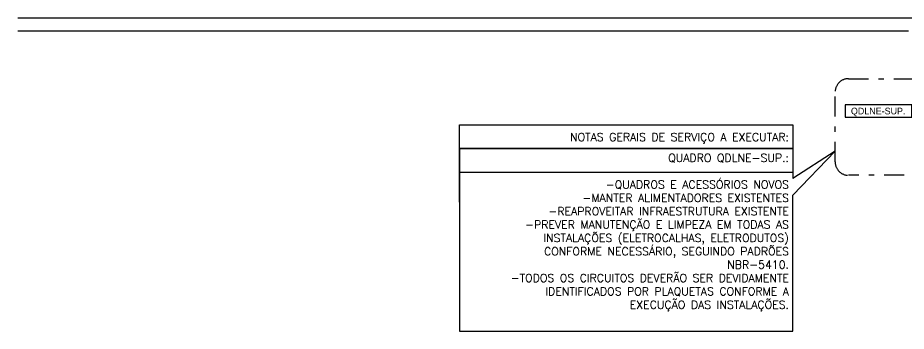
# Model space of a CAD drawing. Header units: metres. Extents: x -367 to 374, y -238 to 224.
# Drawn here: x 327.32 to 343.97, y 194.38 to 200.25 of the extents above; entities that cross this region are included whole.
import ezdxf
from ezdxf.enums import TextEntityAlignment as Align

# ---------------------------------------------------------------- set-up
doc = ezdxf.new("R2010")
doc.units = ezdxf.units.M
for name, pattern in [('CONTINOUS', [0]), ('CONTINU', [0]), ('DASHDOT2', [0.5, 0.25, -0.125, 0, -0.125])]:
    doc.linetypes.add(name, pattern=pattern)
for name, color, linetype in [('ELE-ALIMENTADORES', 160, 'Continuous'), ('ELETRODUTO', 3, 'Continuous'), ('FOLHA', 2, 'Continuous'), ('LA_BAU_BASES GERAIS_R00$0$BASE', 253, 'Continuous'), ('LA_BAU_BASES GERAIS_R00$0$QUADROS', 7, 'Continuous')]:
    doc.layers.add(name, color=color, linetype=linetype)
doc.styles.add('LA_BAU_BASES GERAIS_R00$0$R60-125-RS', font='romans.shx', dxfattribs={"height": 0.19})
doc.styles.add('LA_BAU_BASES GERAIS_R00$0$R80-100-RS', font='romans.shx', dxfattribs={"height": 0.203})
doc.styles.add('LA_BAU_BASES GERAIS_R00$0$Standard', font='txt')
doc.styles.get("Standard").update_dxf_attribs({"font": 'romans.shx'})

# ---------------------------------------------------------------- blocks, each defined once
blk = doc.blocks.new('LA_BAU_BASES GERAIS_R00$0$LA_BAU_ALVENARIA SUPERIOR_R01')
at = {"layer": 'LA_BAU_BASES GERAIS_R00$0$BASE', "linetype": 'Continuous'}
for points in [[(227.321, 200.25), (235.15, 200.25), (245.022, 200.25)], [(244.01, 200), (227.321, 200)]]:
    blk.add_lwpolyline(points, dxfattribs=at)
blk = doc.blocks.new('LA_BAU_BASES GERAIS_R00')
at = {"layer": 'LA_BAU_BASES GERAIS_R00$0$QUADROS', "color": 7}
blk.add_lwpolyline([(344.069, 198.618), (342.819, 198.618), (342.819, 198.389), (344.069, 198.389)], close=True, dxfattribs=at)
at = {"layer": 'LA_BAU_BASES GERAIS_R00$0$BASE'}
blk.add_blockref('LA_BAU_BASES GERAIS_R00$0$LA_BAU_ALVENARIA SUPERIOR_R01', (100, 0), dxfattribs=at)
at = {"layer": 'LA_BAU_BASES GERAIS_R00$0$BASE', "style": 'LA_BAU_BASES GERAIS_R00$0$R60-125-RS'}
for p in [(242.782, 218.919), (358.637, 192.964)]:
    blk.add_attdef('S', text='', height=0.19, rotation=90, dxfattribs=at).set_placement(p, align=Align.MIDDLE_CENTER)
at = {"layer": 'LA_BAU_BASES GERAIS_R00$0$BASE', "style": 'LA_BAU_BASES GERAIS_R00$0$R80-100-RS'}
blk.add_attdef('ACESSO', text='', height=0.203, dxfattribs=at).set_placement((365.922, 191.987), align=Align.TOP_CENTER)
at = {"layer": 'LA_BAU_BASES GERAIS_R00$0$BASE', "style": 'LA_BAU_BASES GERAIS_R00$0$R60-125-RS'}
blk.add_attdef('S', text='', height=0.19, dxfattribs=at).set_placement((266.114, 180.913), align=Align.MIDDLE_CENTER)
at = {"layer": 'LA_BAU_BASES GERAIS_R00$0$QUADROS', "color": 20, "style": 'LA_BAU_BASES GERAIS_R00$0$Standard'}
blk.add_text('QDLNE-SUP.', height=0.125, dxfattribs=at).set_placement((343.44, 198.44), align=Align.CENTER)

msp = doc.modelspace()

# ---------------------------------------------------------------- linework, layer by layer
at = {"layer": 'ELE-ALIMENTADORES', "color": 3, "linetype": 'DASHDOT2', "ltscale": 1.5}
msp.add_lwpolyline([(345.029, 198.859), (345.029, 197.55, -0.414214), (344.779, 197.3), (342.883, 197.3, -0.414214), (342.633, 197.55), (342.633, 198.859, -0.414214), (342.883, 199.109), (344.779, 199.109, -0.414214)], format="xyb", close=True, dxfattribs=at)
at = {"layer": 'ELETRODUTO', "color": 7, "linetype": 'CONTINOUS', "ltscale": 0.5}
for p, q in [((341.844, 196.925), (342.633, 197.754)), ((342.633, 197.754), (341.844, 197.239))]:
    msp.add_line(p, q, dxfattribs=at)
for points in [[(335.595, 196.796), (335.595, 197.803), (341.844, 197.803)], [(340.594, 197.803), (335.595, 197.803), (335.595, 194.379), (339.613, 194.379)], [(339.613, 194.379), (341.844, 194.379), (341.844, 196.925)]]:
    msp.add_lwpolyline(points, dxfattribs=at)
at = {"layer": 'FOLHA', "color": 7, "linetype": 'CONTINU', "ltscale": 2}
for p, q in [((335.595, 197.803), (335.595, 198.246)), ((335.595, 198.246), (341.844, 198.246)), ((341.844, 198.246), (341.844, 197.239)), ((341.844, 197.803), (335.595, 197.803)), ((335.595, 197.361), (341.844, 197.361))]:
    msp.add_line(p, q, dxfattribs=at)

# ---------------------------------------------------------------- block references
at = {"layer": 'ELE-ALIMENTADORES', "color": 2}
msp.add_blockref('LA_BAU_BASES GERAIS_R00', (0, 0), dxfattribs=at)

# ---------------------------------------------------------------- texts
at = {"layer": 'FOLHA', "color": 7, "linetype": 'CONTINU', "ltscale": 2, "insert": (341.769, 198.091), "char_height": 0.15, "width": 6.05132, "attachment_point": 3}
msp.add_mtext('NOTAS GERAIS DE SERVIÇO A EXECUTAR:', dxfattribs=at)
at = {"layer": 'FOLHA', "color": 1, "linetype": 'CONTINU', "ltscale": 2, "insert": (341.769, 197.701), "char_height": 0.15, "width": 6.04328, "attachment_point": 3}
msp.add_mtext('QUADRO QDLNE-SUP.:\\P\\P-QUADROS E ACESSÓRIOS NOVOS\\P-MANTER ALIMENTADORES EXISTENTES\\P-REAPROVEITAR INFRAESTRUTURA EXISTENTE \\P-PREVER MANUTENÇÃO E LIMPEZA EM TODAS AS INSTALAÇÕES (ELETROCALHAS, ELETRODUTOS) CONFORME NECESSÁRIO, SEGUINDO PADRÕES NBR-5410.\\P-TODOS OS CIRCUITOS DEVERÃO SER DEVIDAMENTE IDENTIFICADOS POR PLAQUETAS CONFORME A EXECUÇÃO DAS INSTALAÇÕES.', dxfattribs=at)

doc.saveas('drawing.dxf')
